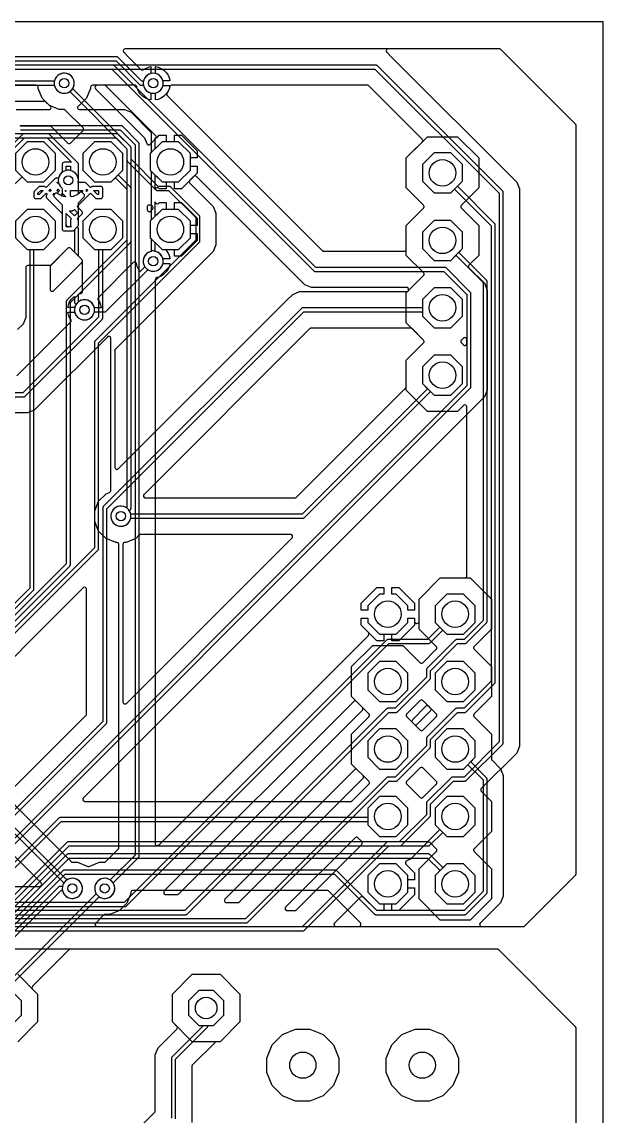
# Model space of a CAD drawing. Header units: millimetres. Extents: x 0 to 100, y 0 to 100.
# Drawn here: x 78.11 to 100, y 58.78 to 100 of the extents above; entities that cross this region are included whole.
import ezdxf

# ---------------------------------------------------------------- set-up
doc = ezdxf.new("R2010")
doc.units = ezdxf.units.MM

msp = doc.modelspace()

# ---------------------------------------------------------------- linework, layer by layer
at = {"layer": '16_copper'}
for points in [[(92.202, 68.284), (91.578, 68.284), (91.136, 67.842), (91.136, 67.218), (91.578, 66.776), (91.738, 66.776), (91.738, 66.522), (91.472, 66.522), (90.966, 67.028), (90.962, 67.032, 0.39257), (90.858, 67.028), (89.884, 66.054), (89.882, 66.052), (89.88, 66.05, 0.54841), (89.917, 65.927), (89.926, 65.925), (89.933, 65.924, 0.01577), (89.938, 65.924), (97, 65.924), (97.008, 65.925), (97.017, 65.926, 0.087654), (97.041, 65.936), (97.047, 65.941), (97.054, 65.946), (98.962, 67.854), (98.967, 67.861), (98.972, 67.867, 0.087651), (98.982, 67.892), (98.983, 67.899), (98.984, 67.908), (98.984, 96.092), (98.983, 96.101), (98.982, 96.109, 0.087654), (98.972, 96.134), (98.967, 96.139), (98.962, 96.146), (96.146, 98.962), (96.139, 98.967), (96.133, 98.972, 0.087651), (96.108, 98.982), (96.101, 98.983), (96.092, 98.984), (91.908, 98.984), (91.905, 98.984), (91.902, 98.984, 0.548396), (91.841, 98.871), (91.847, 98.864), (91.851, 98.857, 0.015772), (91.854, 98.854), (92.032, 98.676), (96.746, 93.962), (96.85, 93.71), (96.85, 72.711), (96.746, 72.459), (95.412, 71.125), (95.408, 71.12, 0.39257), (95.412, 71.017), (95.794, 70.635), (95.794, 69.505), (95.142, 68.854), (95.139, 68.849, 0.39257), (95.142, 68.746), (95.794, 68.095), (95.794, 66.965), (94.995, 66.166), (93.865, 66.166), (93.066, 66.965), (93.066, 68.095), (93.718, 68.746), (93.721, 68.751, 0.39257), (93.718, 68.854), (93.483, 69.088), (93.479, 69.092, 0.392553), (93.375, 69.088), (92.743, 68.456), (92.599, 68.396), (92.59, 68.391), (92.582, 68.386, 0.383476), (92.562, 68.286), (92.567, 68.28), (92.574, 68.272), (92.898, 67.948), (92.898, 67.682), (92.644, 67.682), (92.644, 67.842)], [(83.214, 68.973), (83.222, 68.973, 0.090532), (83.248, 68.982), (83.255, 68.987), (83.261, 68.991, 0.015772), (83.264, 68.994), (91.158, 76.888), (91.162, 76.893, 0.39257), (91.158, 76.996), (90.882, 77.272), (90.882, 77.538), (91.136, 77.538), (91.136, 77.378), (91.578, 76.936), (92.202, 76.936), (92.644, 77.378), (92.644, 77.538), (92.898, 77.538), (92.898, 77.419), (92.899, 77.414, 0.337612), (92.974, 77.343), (92.99, 77.343, 0.414214), (93.066, 77.419), (93.066, 78.255), (93.865, 79.054), (94.793, 79.054), (94.798, 79.054, 0.392588), (94.869, 79.13), (94.869, 85.497), (94.869, 85.499), (94.869, 85.502, 0.54841), (94.756, 85.563), (94.749, 85.558), (94.742, 85.554, 0.015772), (94.739, 85.55), (94.515, 85.326), (93.385, 85.326), (92.586, 86.125), (92.586, 87.255), (93.238, 87.906), (93.241, 87.911, 0.39257), (93.238, 88.014), (92.586, 88.665), (92.586, 89.795), (93.238, 90.446), (93.241, 90.451, 0.39257), (93.238, 90.554), (92.586, 91.205), (92.586, 92.335), (93.238, 92.986), (93.241, 92.991, 0.39257), (93.238, 93.094), (92.586, 93.745), (92.586, 94.875), (93.186, 95.474), (93.189, 95.479, 0.39257), (93.186, 95.582), (91.178, 97.59), (91.171, 97.595), (91.165, 97.6, 0.087651), (91.14, 97.61), (91.133, 97.611), (91.124, 97.612), (83.75, 97.612), (83.741, 97.611), (83.732, 97.61, 0.23078), (83.681, 97.567), (83.678, 97.56), (83.675, 97.551), (83.666, 97.504), (83.618, 97.389), (83.549, 97.285), (83.461, 97.197), (83.357, 97.128), (83.242, 97.08), (83.145, 97.061), (83.145, 97.32), (83.18, 97.33, 1), (82.936, 98.047), (82.89, 98.028, 0.668181), (82.936, 97.33), (82.97, 97.32), (82.97, 97.061), (82.874, 97.08), (82.759, 97.128), (82.655, 97.197), (82.567, 97.285), (82.498, 97.389), (82.45, 97.504), (82.441, 97.551), (82.438, 97.559), (82.435, 97.568), (82.434, 97.57), (82.434, 97.571, 0.218361), (82.383, 97.61), (82.376, 97.611), (82.366, 97.612), (80.769, 97.612), (80.764, 97.611, 0.353397), (80.694, 97.546), (80.694, 97.542), (80.694, 97.541), (80.694, 97.541), (80.693, 97.536), (80.693, 97.492), (80.543, 97.129), (80.265, 96.851), (80.249, 96.844, 0.820701), (80.278, 96.698), (81.975, 96.698), (82.227, 96.593), (82.982, 95.839), (82.982, 95.071), (82.947, 95.036), (82.947, 94.411), (82.982, 94.376), (82.982, 92.531), (82.947, 92.496), (82.947, 91.871), (82.982, 91.836), (82.982, 91.354), (82.936, 91.342, 1), (83.18, 90.624), (83.226, 90.643, 0.198914), (83.417, 90.861), (83.426, 90.895), (83.685, 90.895), (83.666, 90.798), (83.618, 90.683), (83.549, 90.58), (83.461, 90.492), (83.357, 90.423), (83.242, 90.375), (83.196, 90.366, 0.294758), (83.136, 90.308), (83.136, 90.3), (83.134, 90.291), (83.134, 69.048), (83.135, 69.045), (83.134, 69.042, 0.374468), (83.206, 68.972)], [(83.134, 95.63), (83.143, 95.628, 0.152363), (83.187, 95.639), (83.194, 95.644), (83.202, 95.65), (83.283, 95.732), (83.548, 95.732), (83.548, 95.478), (83.388, 95.478), (83.134, 95.223)], [(83.134, 94.224), (83.388, 93.97), (83.548, 93.97), (83.548, 93.716), (83.283, 93.716), (83.264, 93.734, 0.572911), (83.137, 93.701), (83.136, 93.693), (83.134, 93.685, 0.015709), (83.134, 93.68)], [(79.127, 93.65), (79.177, 93.699), (79.177, 93.699, 0.106462), (79.194, 93.672), (79.216, 93.65), (79.172, 93.605)], [(79.454, 93.932, 0.037273), (79.446, 93.94), (79.441, 93.942, -0.018326), (79.432, 93.947), (79.427, 93.95), (79.432, 93.955), (79.486, 93.955), (79.494, 93.927), (79.477, 93.91)], [(79.475, 93.59, 0.087654), (79.464, 93.615), (79.46, 93.621), (79.454, 93.627), (79.432, 93.65), (79.477, 93.694), (79.521, 93.65), (79.499, 93.627), (79.494, 93.621), (79.488, 93.614), (79.487, 93.612), (79.486, 93.61, -0.050032), (79.478, 93.59), (79.478, 93.582, -0.027891), (79.477, 93.574), (79.475, 93.582)], [(79.945, 93.441), (79.945, 93.65), (80.391, 93.65), (80.391, 93.605), (80.366, 93.58), (80.364, 93.581, 0.161915), (80.316, 93.582), (80.311, 93.581, 0.078123), (80.284, 93.564), (80.261, 93.54), (80.157, 93.471), (80.042, 93.423), (79.977, 93.41)], [(79.28, 93.497), (79.324, 93.542), (79.324, 93.496), (79.323, 93.494, 0.07179), (79.314, 93.474), (79.312, 93.47), (79.312, 93.465)], [(83.134, 93.227, 0.572814), (83.248, 93.16), (83.255, 93.165), (83.261, 93.169), (83.262, 93.171), (83.264, 93.173), (83.283, 93.192), (83.548, 93.192), (83.548, 92.938), (83.388, 92.938), (83.134, 92.683)], [(79.781, 92.278), (79.781, 92.78), (79.978, 92.583), (79.956, 92.561, 0.144304), (79.936, 92.523), (79.935, 92.515), (79.934, 92.507), (79.934, 92.354), (79.935, 92.346), (79.936, 92.338, 0.087654), (79.946, 92.313), (79.951, 92.307), (79.956, 92.301), (79.978, 92.278)], [(79.902, 92.875), (79.908, 92.875, 0.089821), (79.932, 92.886), (79.935, 92.888), (80.01, 92.888), (80.018, 92.889), (80.027, 92.89, 0.087654), (80.051, 92.9), (80.057, 92.905), (80.064, 92.91), (80.086, 92.932), (80.207, 92.812), (80.086, 92.691)], [(83.398, 91.15, 0.231545), (83.134, 91.354), (83.134, 91.684), (83.388, 91.43), (83.548, 91.43), (83.548, 91.41, 0.078625), (83.552, 91.387), (83.557, 91.375), (83.56, 91.369, 0.003944), (83.561, 91.368), (83.618, 91.282), (83.666, 91.167), (83.685, 91.07), (83.426, 91.07), (83.417, 91.105)], [(79.84, 89.242), (79.859, 89.338), (79.907, 89.453), (79.976, 89.557), (80.064, 89.645), (80.086, 89.66), (80.086, 89.459), (80.087, 89.45), (80.088, 89.442, 0.087654), (80.098, 89.417), (80.103, 89.412), (80.109, 89.405), (80.151, 89.363), (80.127, 89.322), (80.108, 89.276), (80.099, 89.242)], [(94.801, 87.808), (94.804, 87.808, 0.294754), (94.866, 87.863), (94.867, 87.871), (94.869, 87.879, 0.015781), (94.869, 87.883), (94.869, 88.037), (94.869, 88.039), (94.869, 88.042, 0.54841), (94.756, 88.103), (94.749, 88.098), (94.742, 88.094, 0.015772), (94.739, 88.09), (94.662, 88.014), (94.659, 88.009, 0.392586), (94.662, 87.906), (94.739, 87.83), (94.741, 87.828), (94.743, 87.826, 0.198911), (94.798, 87.807)], [(80.084, 66.989, 1), (79.936, 67.733), (79.888, 67.72, 0.063998), (79.801, 67.677), (72.161, 75.317), (72.161, 77.81), (72.207, 77.822, 1), (71.963, 78.54), (71.918, 78.521, 0.714263), (72.009, 77.81), (72.009, 75.286), (72.01, 75.277), (72.011, 75.269, 0.087654), (72.021, 75.244), (72.026, 75.239), (72.031, 75.232), (79.694, 67.569), (79.67, 67.528, 0.577348), (80.035, 66.983)], [(83.97, 67.133), (83.978, 67.134, 0.087654), (84.003, 67.144), (84.008, 67.149), (84.015, 67.155), (90.932, 74.071), (90.936, 74.076, 0.39257), (90.932, 74.179), (90.715, 74.397), (90.71, 74.4, 0.39257), (90.607, 74.397), (83.472, 67.262), (83.47, 67.26), (83.468, 67.258, 0.54841), (83.505, 67.135), (83.514, 67.134), (83.521, 67.132, 0.01577), (83.526, 67.132), (83.962, 67.132)], [(92.941, 73.52, 0.197431), (92.994, 73.542), (93.498, 74.046), (93.501, 74.051, 0.39257), (93.498, 74.154), (93.432, 74.219), (93.428, 74.223, 0.39257), (93.325, 74.219), (92.821, 73.715), (92.817, 73.711, 0.39257), (92.821, 73.608), (92.886, 73.542), (92.891, 73.539, 0.163397), (92.935, 73.52)], [(78.783, 67.437), (78.786, 67.437, 0.54841), (78.846, 67.55), (78.841, 67.557), (78.837, 67.564, 0.015772), (78.834, 67.567), (72.901, 73.5), (72.899, 73.502), (72.897, 73.504, 0.54841), (72.774, 73.467), (72.773, 73.458), (72.771, 73.451, 0.01577), (72.771, 73.446), (72.771, 68.104), (72.772, 68.095), (72.773, 68.087, 0.087654), (72.783, 68.062), (72.788, 68.057), (72.793, 68.05), (72.923, 67.92), (73.073, 67.557), (73.073, 67.513, 0.414214), (73.149, 67.437), (78.78, 67.437)], [(86.256, 66.829), (86.264, 66.829, 0.087654), (86.289, 66.84), (86.294, 66.844), (86.301, 66.85), (90.958, 71.506), (90.961, 71.511, 0.39257), (90.958, 71.614), (90.74, 71.832), (90.735, 71.835, 0.39257), (90.632, 71.832), (85.758, 66.957), (85.756, 66.955), (85.754, 66.953, 0.54841), (85.791, 66.83), (85.8, 66.829), (85.807, 66.828, 0.01577), (85.812, 66.827), (86.248, 66.827)], [(88.39, 66.524), (88.398, 66.524, 0.087654), (88.422, 66.535), (88.428, 66.54), (88.435, 66.545), (90.907, 69.017), (90.91, 69.021, 0.39257), (90.907, 69.125), (90.765, 69.266), (90.761, 69.27, 0.39257), (90.658, 69.266), (88.044, 66.653), (88.042, 66.65), (88.04, 66.649, 0.54841), (88.077, 66.525), (88.086, 66.524), (88.093, 66.523, 0.01577), (88.098, 66.523), (88.381, 66.523)]]:
    msp.add_lwpolyline(points, format="xyb", close=True, dxfattribs=at)
for points in [[(77.603, 65.761), (88.697, 65.761), (88.705, 65.762), (88.714, 65.762, 0.087654), (88.738, 65.773), (88.744, 65.778), (88.751, 65.783), (91.929, 68.961), (92.354, 68.961), (92.363, 68.962), (92.371, 68.963, 0.087654), (92.396, 68.973), (92.401, 68.978), (92.408, 68.983), (93.475, 70.05), (93.48, 70.057), (93.486, 70.063, 0.087651), (93.496, 70.088), (93.496, 70.095), (93.497, 70.104), (93.497, 70.53), (94.367, 71.399), (94.793, 71.399), (94.801, 71.401), (94.81, 71.401, 0.087654), (94.834, 71.412), (94.84, 71.416), (94.847, 71.422), (96.218, 72.793), (96.223, 72.8), (96.229, 72.807, 0.087651), (96.239, 72.831), (96.239, 72.839), (96.241, 72.847), (96.241, 93.574), (96.239, 93.582), (96.239, 93.59, 0.087654), (96.228, 93.615), (96.224, 93.621), (96.218, 93.627), (91.494, 98.352), (91.487, 98.357), (91.481, 98.362, 0.087651), (91.456, 98.372), (91.449, 98.373), (91.44, 98.374), (24.079, 98.374)], [(24.111, 98.222), (91.408, 98.222), (96.088, 93.542), (96.088, 72.879), (94.761, 71.552), (94.336, 71.552), (94.327, 71.551), (94.319, 71.55, 0.087654), (94.294, 71.54), (94.289, 71.535), (94.282, 71.529), (93.367, 70.615), (93.362, 70.608), (93.357, 70.602, 0.087651), (93.347, 70.577), (93.346, 70.57), (93.345, 70.561), (93.345, 70.136), (92.323, 69.113), (91.897, 69.113), (91.889, 69.112), (91.88, 69.112, 0.087654), (91.856, 69.101), (91.85, 69.096), (91.843, 69.091), (88.665, 65.913), (77.572, 65.913)], [(40.386, 97.612), (79.334, 97.612), (79.346, 97.567, 1), (80.064, 97.81), (80.045, 97.856, 0.714263), (79.334, 97.765), (40.418, 97.765)], [(77.892, 96.698), (79.132, 96.698), (79.139, 96.699), (79.146, 96.699, 0.036747), (79.16, 96.704), (79.167, 96.706), (79.17, 96.708), (79.174, 96.71, 0.359404), (79.203, 96.802), (79.201, 96.806), (79.198, 96.812), (79.195, 96.818, 0.111789), (79.162, 96.844), (79.146, 96.851), (79.016, 96.98), (79.01, 96.985), (79.003, 96.991, 0.087651), (78.979, 97.001), (78.971, 97.001), (78.962, 97.003), (41.311, 97.003)], [(78.06, 95.936), (81.807, 95.936), (82.372, 95.371), (82.372, 68.612), (81.438, 67.677), (81.397, 67.701, 1), (81.062, 67.021), (81.107, 67.002, 0.09849), (81.254, 66.983), (81.303, 66.989, 0.532534), (81.546, 67.569), (82.502, 68.526), (82.507, 68.533), (82.513, 68.539, 0.087651), (82.523, 68.564), (82.523, 68.571), (82.525, 68.58), (82.525, 95.402), (82.523, 95.411), (82.523, 95.419, 0.087654), (82.512, 95.444), (82.508, 95.449), (82.502, 95.456), (81.893, 96.066), (81.886, 96.071), (81.879, 96.076, 0.087651), (81.855, 96.086), (81.847, 96.087), (81.839, 96.088), (78.029, 96.088)], [(77.648, 95.066), (78.213, 95.631), (81.655, 95.631), (82.067, 95.218), (82.067, 81.718), (82.047, 81.698), (82.006, 81.722, 1), (81.671, 81.042), (81.717, 81.023, 0.668177), (82.179, 81.549), (82.155, 81.59, 0.32024), (82.218, 81.67), (82.219, 81.678), (82.22, 81.686), (82.22, 95.25), (82.219, 95.258), (82.218, 95.267, 0.087654), (82.208, 95.291), (82.203, 95.297), (82.197, 95.304), (81.74, 95.761), (81.733, 95.766), (81.727, 95.772, 0.087651), (81.702, 95.782), (81.695, 95.782), (81.686, 95.783), (78.181, 95.783), (78.173, 95.782), (78.164, 95.782, 0.087654), (78.14, 95.771), (78.134, 95.766), (78.127, 95.761), (77.518, 95.151)], [(77.451, 66.065), (86.563, 66.065), (86.572, 66.067), (86.58, 66.067, 0.087654), (86.605, 66.078), (86.61, 66.082), (86.617, 66.088), (91.929, 71.399), (92.202, 71.399), (92.21, 71.401), (92.219, 71.401, 0.087654), (92.243, 71.412), (92.249, 71.416), (92.256, 71.422), (93.475, 72.641), (93.48, 72.648), (93.486, 72.654, 0.087651), (93.496, 72.679), (93.496, 72.686), (93.497, 72.695), (93.497, 72.968), (94.52, 73.99), (94.793, 73.99), (94.801, 73.991), (94.81, 73.992, 0.087654), (94.834, 74.002), (94.84, 74.007), (94.847, 74.013), (95.913, 75.079), (95.919, 75.086), (95.924, 75.093, 0.087651), (95.934, 75.117), (95.935, 75.125), (95.936, 75.133), (95.936, 92.354), (95.935, 92.363), (95.934, 92.371, 0.087654), (95.924, 92.396), (95.919, 92.401), (95.913, 92.408), (94.514, 93.808), (94.704, 93.998), (94.704, 94.622), (94.262, 95.064), (93.638, 95.064), (93.196, 94.622), (93.196, 93.998), (93.638, 93.556), (94.262, 93.556), (94.406, 93.7), (95.783, 92.323), (95.783, 75.165), (94.761, 74.143), (94.488, 74.143), (94.48, 74.141), (94.471, 74.141, 0.087654), (94.447, 74.13), (94.441, 74.126), (94.434, 74.12), (93.367, 73.053), (93.362, 73.047), (93.357, 73.04, 0.087651), (93.347, 73.016), (93.346, 73.008), (93.345, 73), (93.345, 72.726), (92.17, 71.552), (91.897, 71.552), (91.889, 71.551), (91.88, 71.55, 0.087654), (91.856, 71.54), (91.85, 71.535), (91.843, 71.529), (86.532, 66.218), (77.419, 66.218)], [(77.919, 86.662), (79.945, 88.687), (79.95, 88.695), (79.956, 88.702, 0.23077), (79.962, 88.768), (79.959, 88.775), (79.954, 88.783), (79.907, 88.855), (79.859, 88.97), (79.84, 89.066), (80.099, 89.066), (80.108, 89.032, 1), (80.826, 89.276), (80.807, 89.322, 0.414214), (80.3, 89.494), (80.259, 89.47), (80.239, 89.49), (80.239, 89.744), (80.283, 89.762), (80.33, 89.771, 0.294758), (80.389, 89.829), (80.39, 89.836), (80.391, 89.846), (80.391, 90.993), (80.39, 91.002), (80.389, 91.01, 0.087654), (80.379, 91.034), (80.374, 91.04), (80.369, 91.047), (80.239, 91.177), (80.239, 92.202), (80.237, 92.21), (80.237, 92.219, 0.087654), (80.226, 92.243), (80.222, 92.249), (80.216, 92.256), (80.194, 92.278), (80.216, 92.301, 0.144304), (80.237, 92.338), (80.237, 92.346), (80.239, 92.354), (80.239, 92.507), (80.237, 92.515), (80.237, 92.524, 0.087654), (80.226, 92.548), (80.222, 92.554), (80.216, 92.561), (80.194, 92.583), (80.369, 92.758), (80.372, 92.762, 0.39257), (80.369, 92.865), (80.194, 93.04), (80.696, 93.542), (80.871, 93.367), (80.877, 93.362), (80.884, 93.357, 0.087651), (80.908, 93.347), (80.916, 93.346), (80.924, 93.345), (81.077, 93.345), (81.082, 93.346, 0.392588), (81.153, 93.421), (81.153, 93.726), (81.152, 93.732, 0.392588), (81.077, 93.802), (80.772, 93.802), (80.764, 93.801), (80.755, 93.8, 0.087654), (80.731, 93.79), (80.725, 93.785), (80.718, 93.78), (80.696, 93.758), (80.521, 93.932), (80.514, 93.937), (80.508, 93.943, 0.087651), (80.483, 93.953), (80.476, 93.953), (80.467, 93.955), (80.229, 93.955), (80.229, 93.957, 0.996924), (79.486, 94.107), (79.4, 94.107), (79.392, 94.106), (79.384, 94.105, 0.087654), (79.359, 94.095), (79.353, 94.09), (79.347, 94.085), (79.019, 93.758), (78.997, 93.78, 0.144304), (78.959, 93.8), (78.952, 93.801), (78.943, 93.802), (78.791, 93.802), (78.782, 93.801), (78.774, 93.8, 0.087654), (78.749, 93.79), (78.744, 93.785), (78.737, 93.78), (78.585, 93.627), (78.579, 93.621), (78.574, 93.614, 0.087651), (78.564, 93.59), (78.563, 93.582), (78.562, 93.574), (78.562, 93.421), (78.563, 93.416, 0.392588), (78.638, 93.345), (78.791, 93.345), (78.799, 93.346), (78.808, 93.347, 0.087654), (78.832, 93.357), (78.838, 93.362), (78.845, 93.367), (79.019, 93.542), (79.064, 93.497), (79.042, 93.475, 0.414214), (79.042, 93.367), (79.629, 92.78), (79.629, 92.202), (79.63, 92.196, 0.392588), (79.705, 92.126), (80.01, 92.126), (80.018, 92.127), (80.027, 92.128, 0.087654), (80.051, 92.138), (80.057, 92.143), (80.064, 92.148), (80.086, 92.17), (80.086, 91.33), (79.945, 91.471), (79.94, 91.475, 0.39257), (79.837, 91.471), (79.185, 90.82), (78.334, 90.82), (78.328, 90.819, 0.392588), (78.257, 90.744), (78.257, 88.865), (78.153, 88.613), (77.949, 88.409)], [(75.774, 85.877), (78.181, 85.877), (78.19, 85.879), (78.198, 85.879, 0.087654), (78.223, 85.89), (78.228, 85.894), (78.235, 85.9), (81.131, 88.795), (81.136, 88.802), (81.141, 88.809, 0.087651), (81.151, 88.833), (81.152, 88.841), (81.153, 88.849), (81.153, 91.43), (81.473, 91.43), (81.915, 91.871), (81.915, 92.496), (81.473, 92.938), (80.848, 92.938), (80.407, 92.496), (80.407, 91.871), (80.848, 91.43), (81.001, 91.43), (81.001, 88.881), (78.15, 86.03), (75.743, 86.03)], [(77.298, 66.37), (84.277, 66.37), (84.286, 66.371), (84.294, 66.372, 0.087654), (84.319, 66.382), (84.324, 66.387), (84.331, 66.393), (91.929, 73.99), (92.202, 73.99), (92.21, 73.991), (92.219, 73.992, 0.087654), (92.243, 74.002), (92.249, 74.007), (92.256, 74.013), (93.475, 75.232), (93.48, 75.239), (93.486, 75.245, 0.087651), (93.496, 75.27), (93.496, 75.277), (93.497, 75.286), (93.497, 75.559), (94.52, 76.581), (94.793, 76.581), (94.801, 76.582), (94.81, 76.583, 0.087654), (94.834, 76.593), (94.84, 76.598), (94.847, 76.603), (95.609, 77.365), (95.614, 77.372), (95.619, 77.379, 0.087651), (95.629, 77.403), (95.63, 77.411), (95.631, 77.419), (95.631, 90.221), (95.63, 90.229), (95.629, 90.238, 0.087654), (95.619, 90.262), (95.614, 90.268), (95.609, 90.275), (94.565, 91.319), (94.704, 91.458), (94.704, 92.082), (94.262, 92.524), (93.638, 92.524), (93.196, 92.082), (93.196, 91.458), (93.638, 91.016), (94.262, 91.016), (94.457, 91.211), (95.479, 90.189), (95.479, 77.451), (94.761, 76.733), (94.488, 76.733), (94.48, 76.732), (94.471, 76.732, 0.087654), (94.447, 76.721), (94.441, 76.716), (94.434, 76.711), (93.367, 75.644), (93.362, 75.637), (93.357, 75.631, 0.087651), (93.347, 75.606), (93.346, 75.599), (93.345, 75.59), (93.345, 75.317), (92.17, 74.143), (91.897, 74.143), (91.889, 74.141), (91.88, 74.141, 0.087654), (91.856, 74.13), (91.85, 74.126), (91.843, 74.12), (84.246, 66.523), (77.267, 66.523)], [(75.761, 72.58), (79.97, 68.371), (79.977, 68.366), (79.983, 68.36, 0.087651), (80.008, 68.35), (80.015, 68.35), (80.024, 68.349), (80.206, 68.349), (80.572, 68.197), (80.574, 68.195, 0.135327), (80.615, 68.18), (80.62, 68.18, 0.144715), (80.666, 68.195), (80.668, 68.197), (81.033, 68.349), (81.216, 68.349), (81.224, 68.35), (81.232, 68.35, 0.087654), (81.257, 68.361), (81.262, 68.366), (81.269, 68.371), (81.74, 68.842), (81.745, 68.849), (81.751, 68.855, 0.087651), (81.761, 68.88), (81.761, 68.887), (81.763, 68.896), (81.763, 80.318), (81.762, 80.323, 0.353397), (81.697, 80.393), (81.692, 80.393), (81.686, 80.394), (81.642, 80.394), (81.279, 80.544), (81.001, 80.822), (80.851, 81.185), (80.851, 81.578), (81.001, 81.941), (81.279, 82.219), (81.411, 82.273), (81.412, 82.274), (81.414, 82.275, 0.21835), (81.455, 82.323), (81.456, 82.334), (81.458, 82.341, 0.007886), (81.458, 82.344), (81.458, 88.076), (81.457, 88.079), (81.458, 88.082, 0.54841), (81.344, 88.143), (81.337, 88.138), (81.331, 88.134, 0.015772), (81.328, 88.13), (78.773, 85.576), (78.57, 85.372), (78.318, 85.268), (77.112, 85.268)], [(71.202, 66.675), (81.991, 66.675), (82, 66.676), (82.008, 66.677, 0.087654), (82.033, 66.687), (82.038, 66.692), (82.045, 66.697), (91.929, 76.581), (93.421, 76.581), (93.43, 76.582), (93.438, 76.583, 0.087654), (93.463, 76.593), (93.468, 76.598), (93.475, 76.603), (93.963, 77.091), (94.118, 76.936), (94.742, 76.936), (95.184, 77.378), (95.184, 78.002), (94.742, 78.444), (94.118, 78.444), (93.676, 78.002), (93.676, 77.378), (93.855, 77.199), (93.39, 76.733), (91.897, 76.733), (91.889, 76.732), (91.88, 76.732, 0.087654), (91.856, 76.721), (91.85, 76.716), (91.843, 76.711), (81.96, 66.827), (71.171, 66.827)], [(98.984, 3.908), (98.984, 62.092), (98.983, 62.101), (98.982, 62.109, 0.087654), (98.972, 62.134), (98.967, 62.139), (98.962, 62.146), (96.054, 65.054), (96.047, 65.059), (96.041, 65.064, 0.087651), (96.016, 65.074), (96.009, 65.075), (96, 65.076), (77.812, 65.076)]]:
    msp.add_lwpolyline(points, format="xyb", dxfattribs=at)
for points in [[(84.455, 94.876), (84.455, 95.036), (84.013, 95.478), (83.853, 95.478), (83.853, 95.732), (84.118, 95.732), (84.709, 95.141), (84.709, 94.876)], [(79.375, 94.411), (79.375, 95.036), (78.933, 95.478), (78.308, 95.478), (77.867, 95.036), (77.867, 94.411), (78.308, 93.97), (78.933, 93.97)], [(81.915, 94.411), (81.915, 95.036), (81.473, 95.478), (80.848, 95.478), (80.407, 95.036), (80.407, 94.411), (80.848, 93.97), (81.473, 93.97)], [(83.853, 93.716), (83.853, 93.97), (84.013, 93.97), (84.455, 94.411), (84.455, 94.571), (84.709, 94.571), (84.709, 94.306), (84.118, 93.716)], [(78.715, 93.497), (78.715, 93.542), (78.822, 93.65), (78.912, 93.65), (78.759, 93.497)], [(79.737, 93.65), (79.77, 93.65), (79.77, 93.616)], [(80.543, 93.694), (80.588, 93.65), (80.543, 93.605)], [(80.956, 93.497), (80.804, 93.65), (81.001, 93.65), (81.001, 93.497)], [(79.673, 93.423), (79.649, 93.433), (79.629, 93.453), (79.629, 93.542), (79.767, 93.404)], [(84.455, 92.336), (84.455, 92.496), (84.013, 92.938), (83.853, 92.938), (83.853, 93.192), (84.118, 93.192), (84.709, 92.601), (84.709, 92.336)], [(79.375, 91.871), (79.375, 92.496), (78.933, 92.938), (78.308, 92.938), (77.867, 92.496), (77.867, 91.871), (78.308, 91.43), (78.933, 91.43)], [(83.853, 91.176), (83.853, 91.43), (84.013, 91.43), (84.455, 91.871), (84.455, 92.031), (84.709, 92.031), (84.709, 91.766), (84.118, 91.176)], [(94.704, 88.918), (94.704, 89.542), (94.262, 89.984), (93.638, 89.984), (93.196, 89.542), (93.196, 88.918), (93.638, 88.476), (94.262, 88.476)], [(94.704, 86.378), (94.704, 87.002), (94.262, 87.444), (93.638, 87.444), (93.196, 87.002), (93.196, 86.378), (93.638, 85.936), (94.262, 85.936)], [(90.882, 77.842), (90.882, 78.108), (91.472, 78.698), (91.738, 78.698), (91.738, 78.444), (91.578, 78.444), (91.136, 78.002), (91.136, 77.842)], [(92.644, 77.842), (92.644, 78.002), (92.202, 78.444), (92.042, 78.444), (92.042, 78.698), (92.308, 78.698), (92.898, 78.108), (92.898, 77.842)], [(92.644, 74.838), (92.644, 75.462), (92.202, 75.904), (91.578, 75.904), (91.136, 75.462), (91.136, 74.838), (91.578, 74.396), (92.202, 74.396)], [(95.184, 74.838), (95.184, 75.462), (94.742, 75.904), (94.118, 75.904), (93.676, 75.462), (93.676, 74.838), (94.118, 74.396), (94.742, 74.396)], [(92.644, 72.298), (92.644, 72.922), (92.202, 73.364), (91.578, 73.364), (91.136, 72.922), (91.136, 72.298), (91.578, 71.856), (92.202, 71.856)], [(95.184, 72.298), (95.184, 72.922), (94.742, 73.364), (94.118, 73.364), (93.676, 72.922), (93.676, 72.298), (94.118, 71.856), (94.742, 71.856)], [(92.644, 69.758), (92.644, 70.382), (92.202, 70.824), (91.578, 70.824), (91.136, 70.382), (91.136, 69.758), (91.578, 69.316), (92.202, 69.316)], [(95.184, 69.758), (95.184, 70.382), (94.742, 70.824), (94.118, 70.824), (93.676, 70.382), (93.676, 69.758), (94.118, 69.316), (94.742, 69.316)], [(95.184, 67.218), (95.184, 67.842), (94.742, 68.284), (94.118, 68.284), (93.676, 67.842), (93.676, 67.218), (94.118, 66.776), (94.742, 66.776)], [(92.042, 66.522), (92.042, 66.776), (92.202, 66.776), (92.644, 67.218), (92.644, 67.378), (92.898, 67.378), (92.898, 67.112), (92.308, 66.522)], [(84.524, 61.583), (83.78, 62.327), (83.78, 63.379), (84.524, 64.123), (85.576, 64.123), (86.32, 63.379), (86.32, 62.327), (85.576, 61.583)], [(85.71, 62.579), (85.71, 63.126), (85.324, 63.513), (84.776, 63.513), (84.39, 63.126), (84.39, 62.579), (84.776, 62.192), (85.324, 62.192)], [(88.42, 59.341), (87.92, 59.548), (87.538, 59.93), (87.331, 60.43), (87.331, 60.97), (87.538, 61.47), (87.92, 61.852), (88.42, 62.059), (88.96, 62.059), (89.46, 61.852), (89.842, 61.47), (90.049, 60.97), (90.049, 60.43), (89.842, 59.93), (89.46, 59.548), (88.96, 59.341)], [(92.92, 59.341), (92.42, 59.548), (92.038, 59.93), (91.831, 60.43), (91.831, 60.97), (92.038, 61.47), (92.42, 61.852), (92.92, 62.059), (93.46, 62.059), (93.96, 61.852), (94.342, 61.47), (94.549, 60.97), (94.549, 60.43), (94.342, 59.93), (93.96, 59.548), (93.46, 59.341)]]:
    msp.add_lwpolyline(points, close=True, dxfattribs=at)
msp.add_lwpolyline([(77.956, 64.123), (78.7, 63.379), (78.7, 62.327), (77.956, 61.583)], dxfattribs=at)
at = {"layer": '1_copper'}
for points in [[(30.958, 98.527), (81.655, 98.527), (82.547, 97.635), (82.554, 97.629), (82.56, 97.624, 0.087651), (82.585, 97.614), (82.592, 97.613), (82.601, 97.612), (82.687, 97.612), (82.699, 97.567, 0.716592), (83.417, 97.567), (83.426, 97.601), (83.685, 97.601), (83.666, 97.504), (83.618, 97.389), (83.571, 97.318), (83.567, 97.31), (83.563, 97.302, 0.283206), (83.579, 97.224), (83.579, 97.223), (83.579, 97.223), (83.58, 97.222), (89.416, 91.386), (89.423, 91.381), (89.429, 91.376, 0.087651), (89.454, 91.366), (89.461, 91.365), (89.47, 91.364), (92.51, 91.364), (92.516, 91.365, 0.392588), (92.586, 91.44), (92.586, 92.335), (93.238, 92.986), (93.241, 92.991, 0.39257), (93.238, 93.094), (92.586, 93.745), (92.586, 94.875), (93.385, 95.674), (94.515, 95.674), (95.314, 94.875), (95.314, 93.745), (94.662, 93.094), (94.659, 93.089, 0.39257), (94.662, 92.986), (95.314, 92.335), (95.314, 91.205), (94.947, 90.839), (94.944, 90.834, 0.39257), (94.947, 90.731), (95.527, 90.152), (95.631, 89.9), (95.631, 86.122), (95.527, 85.87), (95.323, 85.666), (80.424, 70.767), (80.422, 70.765), (80.42, 70.763, 0.54841), (80.457, 70.64), (80.466, 70.639), (80.473, 70.638, 0.01577), (80.478, 70.637), (90.497, 70.637), (90.506, 70.639), (90.514, 70.639, 0.087654), (90.539, 70.65), (90.544, 70.654), (90.551, 70.66), (91.178, 71.286), (91.181, 71.291, 0.39257), (91.178, 71.394), (90.526, 72.045), (90.526, 73.175), (91.178, 73.826), (91.179, 73.828, 0.018011), (91.183, 73.832), (91.185, 73.835, 0.034413), (91.191, 73.844), (91.192, 73.847, 0.01553), (91.194, 73.851), (91.195, 73.854, 0.034411), (91.198, 73.864), (91.199, 73.867, 0.013452), (91.199, 73.871), (91.2, 73.875, 0.034409), (91.2, 73.886), (91.199, 73.889, 0.011671), (91.198, 73.893), (91.198, 73.897, 0.03441), (91.195, 73.907), (91.193, 73.91, 0.010423), (91.192, 73.913), (91.19, 73.917, 0.034415), (91.185, 73.926), (91.182, 73.929), (91.181, 73.93), (91.18, 73.931), (91.178, 73.934), (90.526, 74.585), (90.526, 75.715), (91.325, 76.514), (92.455, 76.514), (93.106, 75.862), (93.111, 75.859, 0.39257), (93.214, 75.862), (93.718, 76.366), (93.721, 76.371, 0.39257), (93.718, 76.474), (93.066, 77.125), (93.066, 78.255), (93.865, 79.054), (94.995, 79.054), (95.794, 78.255), (95.794, 77.125), (95.142, 76.474), (95.139, 76.469, 0.39257), (95.142, 76.366), (95.794, 75.715), (95.794, 74.585), (95.142, 73.934), (95.14, 73.931, 0.009965), (95.138, 73.928), (95.135, 73.925, 0.034413), (95.129, 73.916), (95.128, 73.913, 0.010445), (95.127, 73.91), (95.125, 73.906, 0.034411), (95.122, 73.896), (95.121, 73.892, 0.011756), (95.121, 73.889), (95.12, 73.885, 0.034409), (95.12, 73.874), (95.121, 73.871, 0.013506), (95.122, 73.867), (95.122, 73.863, 0.03441), (95.125, 73.853), (95.127, 73.85, 0.015633), (95.129, 73.846), (95.13, 73.843, 0.06891), (95.142, 73.826), (95.794, 73.175), (95.794, 72.238), (95.795, 72.23), (95.795, 72.221, 0.087654), (95.806, 72.197), (95.811, 72.191), (95.816, 72.184), (96.136, 71.864), (96.241, 71.612), (96.241, 67.072), (96.136, 66.82), (95.933, 66.616), (95.37, 66.054), (95.368, 66.052), (95.366, 66.05, 0.54841), (95.403, 65.927), (95.412, 65.925), (95.419, 65.924, 0.01577), (95.424, 65.924), (97, 65.924), (97.008, 65.925), (97.017, 65.926, 0.087654), (97.041, 65.936), (97.047, 65.941), (97.054, 65.946), (98.962, 67.854), (98.967, 67.861), (98.972, 67.867, 0.087651), (98.982, 67.892), (98.983, 67.899), (98.984, 67.908), (98.984, 96.092), (98.983, 96.101), (98.982, 96.109, 0.087654), (98.972, 96.134), (98.967, 96.139), (98.962, 96.146), (96.146, 98.962), (96.139, 98.967), (96.133, 98.972, 0.087651), (96.108, 98.982), (96.101, 98.983), (96.092, 98.984), (82.002, 98.984), (81.999, 98.984), (81.996, 98.984, 0.548396), (81.935, 98.871), (81.941, 98.864), (81.945, 98.857, 0.015772), (81.948, 98.854), (82.126, 98.676), (82.591, 98.211), (82.599, 98.205), (82.606, 98.199, 0.23077), (82.672, 98.193), (82.679, 98.197), (82.687, 98.201), (82.759, 98.249), (82.874, 98.296), (82.97, 98.316), (82.97, 98.056), (82.936, 98.047, 0.2663), (82.687, 97.765), (82.632, 97.765), (81.74, 98.657), (81.733, 98.662), (81.727, 98.667, 0.087651), (81.702, 98.677), (81.695, 98.678), (81.686, 98.679), (31.11, 98.679)], [(74.84, 66.045), (94.999, 86.205), (95.004, 86.211), (95.01, 86.218, 0.087651), (95.02, 86.242), (95.02, 86.25), (95.021, 86.258), (95.021, 89.764), (95.02, 89.772), (95.02, 89.78, 0.087654), (95.009, 89.805), (95.004, 89.811), (94.999, 89.817), (94.085, 90.732), (94.078, 90.737), (94.071, 90.742, 0.087651), (94.047, 90.752), (94.039, 90.753), (94.031, 90.754), (89.186, 90.754), (81.588, 98.352), (81.581, 98.357), (81.575, 98.362, 0.087651), (81.55, 98.372), (81.543, 98.373), (81.534, 98.374), (31.699, 98.374)], [(31.731, 98.222), (81.502, 98.222), (89.1, 90.624), (89.107, 90.619), (89.113, 90.614, 0.087651), (89.138, 90.604), (89.145, 90.603), (89.154, 90.602), (93.999, 90.602), (94.869, 89.732), (94.869, 86.29), (74.732, 66.153)], [(70.615, 69.745), (80.978, 80.109), (80.983, 80.115), (80.989, 80.122, 0.087651), (80.999, 80.146), (80.999, 80.154), (81.001, 80.162), (81.001, 87.903), (84.788, 91.691), (84.793, 91.698), (84.799, 91.704, 0.087651), (84.809, 91.729), (84.809, 91.736), (84.811, 91.745), (84.811, 92.659), (84.809, 92.668), (84.809, 92.676, 0.087654), (84.798, 92.701), (84.794, 92.706), (84.788, 92.713), (83.721, 93.78), (83.715, 93.785), (83.708, 93.79, 0.087651), (83.684, 93.8), (83.676, 93.801), (83.668, 93.802), (83.242, 93.802), (82.22, 94.824), (82.22, 95.25), (82.219, 95.258), (82.218, 95.267, 0.087654), (82.208, 95.291), (82.203, 95.297), (82.197, 95.304), (80.022, 97.48), (80.045, 97.521, 1), (79.365, 97.856), (79.346, 97.81, 0.714262), (79.914, 97.372), (82.067, 95.218), (82.067, 94.793), (82.069, 94.784), (82.069, 94.776, 0.087654), (82.08, 94.751), (82.084, 94.746), (82.09, 94.739), (83.157, 93.672), (83.163, 93.667), (83.17, 93.662, 0.087651), (83.194, 93.652), (83.202, 93.651), (83.21, 93.65), (83.636, 93.65), (84.658, 92.628), (84.658, 91.776), (80.871, 87.989), (80.865, 87.982), (80.86, 87.975, 0.087651), (80.85, 87.951), (80.849, 87.943), (80.848, 87.935), (80.848, 80.194), (70.53, 69.875)], [(78.056, 96.087), (79.185, 96.087), (79.837, 95.436), (79.841, 95.432, 0.39257), (79.945, 95.436), (80.412, 95.904), (80.416, 95.908, 0.39257), (80.412, 96.011), (79.745, 96.678), (79.739, 96.683), (79.732, 96.689, 0.087651), (79.708, 96.699), (79.7, 96.699), (79.692, 96.701), (79.509, 96.701), (79.146, 96.851), (78.868, 97.129), (78.717, 97.492), (78.717, 97.536, 0.414214), (78.641, 97.612), (73.315, 97.612)], [(77.6, 95.631), (79.064, 95.631), (79.978, 94.717), (79.705, 94.717), (79.7, 94.716, 0.392588), (79.629, 94.64), (79.629, 94.332), (79.608, 94.316, 0.453094), (79.608, 93.746), (79.629, 93.73), (79.629, 93.441), (79.558, 93.471), (79.453, 93.541), (79.445, 93.545), (79.437, 93.549, 0.083679), (79.412, 93.554), (79.403, 93.552), (79.394, 93.552, 0.063703), (79.37, 93.542), (79.364, 93.537), (79.357, 93.531), (79.333, 93.507, 0.414214), (79.333, 93.4), (79.629, 93.104), (79.629, 92.202), (79.63, 92.196, 0.392588), (79.705, 92.126), (80.01, 92.126), (80.018, 92.127), (80.027, 92.128, 0.087654), (80.051, 92.138), (80.057, 92.143), (80.064, 92.148), (80.216, 92.301), (80.221, 92.307), (80.227, 92.314, 0.087651), (80.237, 92.338), (80.237, 92.346), (80.239, 92.354), (80.239, 93.19), (80.448, 93.4), (80.452, 93.404, 0.39257), (80.448, 93.507), (80.392, 93.564), (80.388, 93.567, 0.256231), (80.316, 93.582), (80.311, 93.581, 0.078123), (80.284, 93.564), (80.261, 93.54), (80.239, 93.525), (80.239, 94.64), (80.237, 94.649), (80.237, 94.657, 0.087654), (80.226, 94.682), (80.222, 94.687), (80.216, 94.694), (79.149, 95.761), (79.143, 95.766), (79.136, 95.772, 0.087651), (79.112, 95.782), (79.104, 95.782), (79.096, 95.783), (77.752, 95.783)], [(71.225, 70.812), (79.911, 79.499), (79.917, 79.506), (79.922, 79.512, 0.087651), (79.932, 79.537), (79.933, 79.544), (79.934, 79.553), (79.934, 89.427), (82.197, 91.691), (82.203, 91.698), (82.208, 91.704, 0.087651), (82.218, 91.729), (82.219, 91.736), (82.22, 91.745), (82.22, 93.726), (82.219, 93.734), (82.218, 93.743, 0.087654), (82.208, 93.767), (82.203, 93.773), (82.197, 93.78), (81.74, 94.237), (81.915, 94.411), (81.915, 95.036), (81.473, 95.478), (80.848, 95.478), (80.407, 95.036), (80.407, 94.411), (80.848, 93.97), (81.473, 93.97), (81.633, 94.129), (82.067, 93.694), (82.067, 91.776), (79.804, 89.513), (79.799, 89.506), (79.793, 89.499, 0.087651), (79.783, 89.475), (79.783, 89.467), (79.781, 89.459), (79.781, 79.584), (71.139, 70.942)], [(71.225, 71.269), (78.54, 78.585), (78.545, 78.591), (78.55, 78.598, 0.087651), (78.56, 78.622), (78.561, 78.63), (78.562, 78.638), (78.562, 91.43), (78.933, 91.43), (79.375, 91.871), (79.375, 92.496), (78.933, 92.938), (78.308, 92.938), (77.867, 92.496)], [(71.834, 64.107), (81.283, 73.555), (81.288, 73.562), (81.294, 73.569, 0.087651), (81.304, 73.593), (81.304, 73.601), (81.305, 73.609), (81.305, 81.655), (88.728, 89.078), (93.196, 89.078), (93.196, 88.918), (93.638, 88.476), (94.262, 88.476), (94.704, 88.918), (94.704, 89.542), (94.262, 89.984), (93.638, 89.984), (93.196, 89.542), (93.196, 89.23), (88.697, 89.23), (88.688, 89.229), (88.68, 89.228, 0.087654), (88.655, 89.218), (88.65, 89.213), (88.643, 89.208), (81.175, 81.74), (81.17, 81.733), (81.165, 81.727, 0.087651), (81.155, 81.702), (81.154, 81.695), (81.153, 81.686), (81.153, 73.641), (71.749, 64.237)], [(73.511, 66.861), (80.521, 73.871), (80.526, 73.878), (80.532, 73.884, 0.087651), (80.542, 73.909), (80.542, 73.916), (80.543, 73.925), (80.543, 78.628), (80.543, 78.63), (80.543, 78.633, 0.54841), (80.43, 78.694), (80.423, 78.689), (80.417, 78.685, 0.015772), (80.413, 78.681), (75.761, 74.029)], [(73.511, 61.668), (79.737, 67.894), (89.884, 67.894), (91.386, 66.393), (91.393, 66.387), (91.399, 66.382, 0.087651), (91.424, 66.372), (91.431, 66.371), (91.44, 66.37), (94.793, 66.37), (94.801, 66.371), (94.81, 66.372, 0.087654), (94.834, 66.382), (94.84, 66.387), (94.847, 66.393), (95.609, 67.155), (95.614, 67.161), (95.619, 67.168, 0.087651), (95.629, 67.192), (95.63, 67.2), (95.631, 67.208), (95.631, 71.476), (95.63, 71.484), (95.629, 71.492, 0.087654), (95.619, 71.517), (95.614, 71.523), (95.609, 71.529), (95.012, 72.126), (95.184, 72.298), (95.184, 72.922), (94.742, 73.364), (94.118, 73.364), (93.676, 72.922), (93.676, 72.298), (94.118, 71.856), (94.742, 71.856), (94.904, 72.018), (95.479, 71.444), (95.479, 67.24), (94.761, 66.523), (91.472, 66.523), (89.97, 68.024), (89.963, 68.029), (89.957, 68.035, 0.087651), (89.932, 68.045), (89.925, 68.045), (89.916, 68.047), (79.705, 68.047), (79.697, 68.045), (79.688, 68.045, 0.087654), (79.664, 68.034), (79.658, 68.03), (79.651, 68.024), (73.425, 61.798)], [(73.968, 63.04), (79.889, 68.961), (93.421, 68.961), (93.43, 68.962), (93.438, 68.963, 0.087654), (93.463, 68.973), (93.468, 68.978), (93.475, 68.983), (93.963, 69.471), (94.118, 69.316), (94.742, 69.316), (95.184, 69.758), (95.184, 70.382), (94.742, 70.824), (94.118, 70.824), (93.676, 70.382), (93.676, 69.758), (93.855, 69.579), (93.39, 69.113), (79.858, 69.113), (79.849, 69.112), (79.841, 69.112, 0.087654), (79.816, 69.101), (79.811, 69.096), (79.804, 69.091), (73.882, 63.17)], [(73.358, 61.973), (79.889, 68.504), (93.39, 68.504), (93.864, 68.03), (93.676, 67.842), (93.676, 67.218), (94.118, 66.776), (94.742, 66.776), (95.184, 67.218), (95.184, 67.842), (94.742, 68.284), (94.118, 68.284), (93.971, 68.138), (93.475, 68.634), (93.468, 68.639), (93.462, 68.644, 0.087651), (93.437, 68.654), (93.43, 68.655), (93.421, 68.656), (79.858, 68.656), (79.849, 68.655), (79.841, 68.654, 0.087654), (79.816, 68.644), (79.811, 68.639), (79.804, 68.634), (73.273, 62.103)], [(74.295, 61.995), (79.584, 67.285), (79.639, 67.285), (79.651, 67.239, 1), (80.369, 67.483), (80.35, 67.528, 0.714263), (79.639, 67.437), (79.553, 67.437), (79.544, 67.436), (79.536, 67.435, 0.087654), (79.511, 67.425), (79.506, 67.42), (79.499, 67.415), (74.165, 62.081)], [(98.984, 3.908), (98.984, 62.092), (98.983, 62.101), (98.982, 62.109, 0.087654), (98.972, 62.134), (98.967, 62.139), (98.962, 62.146), (96.054, 65.054), (96.047, 65.059), (96.041, 65.064, 0.087651), (96.016, 65.074), (96.009, 65.075), (96, 65.076), (79.946, 65.076), (79.938, 65.075), (79.929, 65.074, 0.087654), (79.905, 65.064), (79.899, 65.059), (79.892, 65.054), (78.512, 63.674), (78.509, 63.67, 0.39257), (78.512, 63.566), (78.7, 63.379), (78.7, 62.327), (77.956, 61.583)], [(82.421, 58.244), (83.112, 58.936), (83.117, 58.943), (83.122, 58.949, 0.087651), (83.132, 58.974), (83.133, 58.981), (83.134, 58.99), (83.134, 61.096), (83.239, 61.348), (83.944, 62.054), (83.948, 62.059, 0.39257), (83.944, 62.162), (83.78, 62.327), (83.78, 63.379), (84.524, 64.123), (85.576, 64.123), (86.32, 63.379), (86.32, 62.327), (85.576, 61.583), (85.444, 61.583), (85.436, 61.581), (85.427, 61.581, 0.087654), (85.403, 61.57), (85.397, 61.566), (85.39, 61.56), (84.528, 60.698), (84.523, 60.691), (84.518, 60.685, 0.087651), (84.508, 60.66), (84.507, 60.653), (84.506, 60.644), (84.506, 58.538)], [(83.896, 58.674), (83.896, 60.928), (85.093, 62.125), (85.098, 62.132), (85.104, 62.139, 0.087651), (85.114, 62.163), (85.114, 62.171), (85.115, 62.179), (85.115, 62.192), (85.324, 62.192), (85.71, 62.579), (85.71, 63.126), (85.324, 63.513), (84.776, 63.513), (84.39, 63.126), (84.39, 62.579), (84.776, 62.192), (84.944, 62.192), (83.766, 61.014), (83.761, 61.007), (83.756, 61.001, 0.087651), (83.746, 60.976), (83.745, 60.969), (83.744, 60.96), (83.744, 58.706)]]:
    msp.add_lwpolyline(points, format="xyb", dxfattribs=at)
for points in [[(83.398, 97.856, 0.198914), (83.18, 98.047), (83.145, 98.056), (83.145, 98.316), (83.242, 98.296), (83.357, 98.249), (83.461, 98.179), (83.549, 98.091), (83.618, 97.988), (83.666, 97.873), (83.685, 97.776), (83.426, 97.776), (83.417, 97.81)], [(82.888, 95.368), (82.888, 95.368), (82.888, 95.368), (82.89, 95.368), (82.895, 95.369), (82.905, 95.37, 0.007883), (82.907, 95.37), (82.909, 95.371), (82.91, 95.371), (82.914, 95.373), (82.916, 95.374), (82.925, 95.378, 0.007884), (82.927, 95.379), (82.929, 95.38), (82.93, 95.38), (82.935, 95.385), (82.942, 95.39), (83.153, 95.601), (83.156, 95.606, 0.39257), (83.153, 95.709), (81.272, 97.59), (81.265, 97.595), (81.259, 97.6, 0.087651), (81.234, 97.61), (81.227, 97.611), (81.218, 97.612), (80.935, 97.612), (80.932, 97.612), (80.93, 97.612, 0.54841), (80.869, 97.499), (80.874, 97.492), (80.878, 97.486, 0.015772), (80.881, 97.482), (82.725, 95.638), (82.818, 95.415), (82.818, 95.414), (82.819, 95.412), (82.823, 95.406), (82.827, 95.398, 0.007882), (82.829, 95.396), (82.83, 95.395), (82.831, 95.394), (82.836, 95.39), (82.836, 95.39), (82.843, 95.383, 0.007887), (82.845, 95.381), (82.847, 95.38), (82.847, 95.38), (82.852, 95.378), (82.853, 95.377), (82.862, 95.373, 0.007889), (82.864, 95.372), (82.867, 95.371), (82.867, 95.371), (82.871, 95.371), (82.874, 95.37), (82.883, 95.368, 0.007884), (82.886, 95.368)], [(79.932, 94.403, 0.09849), (79.784, 94.403), (79.781, 94.402), (79.781, 94.564), (79.934, 94.564), (79.934, 94.402)], [(81.69, 83.146), (81.698, 83.146, 0.090532), (81.724, 83.155), (81.731, 83.16), (81.737, 83.164, 0.015772), (81.74, 83.167), (88.105, 89.532), (88.308, 89.735), (88.56, 89.84), (92.6, 89.84), (92.608, 89.841), (92.617, 89.842, 0.087652), (92.641, 89.852), (92.647, 89.857), (92.654, 89.862), (92.654, 89.862, 0.572892), (92.621, 89.989), (92.612, 89.991), (92.605, 89.992, 0.01577), (92.6, 89.992), (89.018, 89.992), (88.766, 90.097), (84.686, 94.176), (84.682, 94.179, 0.39257), (84.579, 94.176), (84.437, 94.034), (84.434, 94.03, 0.392553), (84.437, 93.927), (85.316, 93.048), (85.42, 92.796), (85.42, 91.608), (85.316, 91.356), (81.633, 87.673), (81.627, 87.666), (81.622, 87.66, 0.087651), (81.612, 87.635), (81.611, 87.628), (81.61, 87.619), (81.61, 83.221), (81.611, 83.218), (81.61, 83.216, 0.374468), (81.682, 83.145)], [(82.909, 92.846), (82.917, 92.846, 0.090532), (82.943, 92.855), (82.95, 92.861), (82.956, 92.865, 0.015772), (82.959, 92.868), (83.034, 92.943), (83.04, 92.95), (83.046, 92.958, 0.383483), (83.026, 93.058), (83.019, 93.061), (83.01, 93.067), (82.935, 93.098), (82.925, 93.1), (82.916, 93.103, 0.383481), (82.832, 93.046), (82.831, 93.038), (82.829, 93.027), (82.829, 92.922), (82.83, 92.919), (82.83, 92.916, 0.374457), (82.901, 92.846)], [(79.782, 92.349, 0.392588), (79.858, 92.278), (79.781, 92.278), (79.781, 92.354)], [(79.251, 89.851), (79.259, 89.851, 0.090532), (79.285, 89.86), (79.292, 89.866), (79.298, 89.87, 0.015772), (79.302, 89.873), (80.368, 90.94), (80.372, 90.944, 0.39257), (80.368, 91.047), (79.945, 91.471), (79.94, 91.475, 0.39257), (79.837, 91.471), (79.194, 90.829), (79.189, 90.822), (79.184, 90.815, 0.087651), (79.174, 90.791), (79.173, 90.783), (79.172, 90.775), (79.172, 89.927), (79.172, 89.924), (79.172, 89.921, 0.374468), (79.243, 89.851)], [(80.541, 88.782, 0.301666), (80.838, 89.078), (81.229, 89.078), (81.238, 89.079), (81.246, 89.08, 0.087654), (81.271, 89.09), (81.276, 89.095), (81.283, 89.1), (82.849, 90.666), (82.89, 90.643, 1), (83.226, 91.323), (83.18, 91.342), (83.132, 91.355), (83.1, 91.359), (83.098, 91.36), (83.096, 91.362, 0.424066), (82.984, 91.355), (82.936, 91.342, 0.491234), (82.742, 90.774), (82.555, 90.588), (82.554, 90.593, 0.011824), (82.553, 90.597), (82.549, 90.604), (82.545, 90.612), (82.498, 90.683), (82.45, 90.798), (82.431, 90.895), (82.429, 90.901), (82.427, 90.907, 0.544696), (82.302, 90.934), (80.989, 89.621), (80.984, 89.613), (80.978, 89.606, 0.23077), (80.972, 89.54), (80.976, 89.533), (80.98, 89.525), (81.027, 89.453), (81.075, 89.338), (81.094, 89.242), (81.096, 89.236), (81.098, 89.23), (80.838, 89.23), (80.826, 89.276, 1), (80.108, 89.032), (80.127, 88.986, 0.303347), (80.492, 88.776)], [(88.39, 82.069), (88.398, 82.069, 0.087654), (88.422, 82.08), (88.428, 82.084), (88.435, 82.09), (92.564, 86.219), (92.569, 86.226), (92.575, 86.232, 0.087651), (92.585, 86.257), (92.585, 86.264), (92.586, 86.273), (92.586, 87.255), (93.238, 87.906), (93.241, 87.911, 0.39257), (93.238, 88.014), (92.806, 88.446), (92.799, 88.451), (92.792, 88.456, 0.087651), (92.768, 88.466), (92.761, 88.467), (92.752, 88.468), (89.012, 88.468), (89.004, 88.467), (88.996, 88.466, 0.087654), (88.971, 88.456), (88.966, 88.451), (88.959, 88.446), (82.71, 82.197), (82.708, 82.195), (82.706, 82.193, 0.54841), (82.743, 82.07), (82.752, 82.069), (82.759, 82.068, 0.01577), (82.764, 82.067), (88.381, 82.067)], [(81.913, 81.01, 0.301666), (82.21, 81.305), (88.697, 81.305), (88.705, 81.307), (88.714, 81.307, 0.087654), (88.738, 81.318), (88.744, 81.322), (88.751, 81.328), (93.498, 86.075), (93.638, 85.936), (94.262, 85.936), (94.704, 86.378), (94.704, 87.002), (94.262, 87.444), (93.638, 87.444), (93.196, 87.002), (93.196, 86.378), (93.391, 86.183), (88.665, 81.458), (82.21, 81.458), (82.198, 81.503, 1), (81.48, 81.26), (81.499, 81.214, 0.303347), (81.864, 81.003)], [(81.994, 74.307), (82.003, 74.307, 0.090532), (82.028, 74.316), (82.035, 74.321), (82.042, 74.325, 0.015772), (82.045, 74.328), (88.283, 80.566), (88.284, 80.568), (88.287, 80.57, 0.54841), (88.249, 80.693), (88.241, 80.694), (88.234, 80.696, 0.01577), (88.229, 80.696), (82.582, 80.696), (82.573, 80.695), (82.565, 80.694, 0.087654), (82.54, 80.684), (82.535, 80.679), (82.528, 80.673), (82.398, 80.544), (82.035, 80.394), (81.991, 80.394, 0.414214), (81.915, 80.318), (81.915, 74.382), (81.915, 74.379), (81.915, 74.376, 0.374468), (81.986, 74.306)], [(93.16, 73.301, 0.197431), (93.214, 73.322), (93.718, 73.826), (93.719, 73.828, 0.018091), (93.723, 73.832), (93.725, 73.835, 0.034413), (93.731, 73.844), (93.732, 73.846, 0.015622), (93.734, 73.851), (93.735, 73.854, 0.034411), (93.738, 73.864), (93.739, 73.867, 0.013545), (93.739, 73.871), (93.74, 73.875, 0.034409), (93.74, 73.886), (93.739, 73.889, 0.011764), (93.738, 73.893), (93.738, 73.897, 0.03441), (93.735, 73.907), (93.733, 73.91, 0.010519), (93.732, 73.913), (93.73, 73.917, 0.034415), (93.725, 73.926), (93.722, 73.929), (93.721, 73.93), (93.72, 73.931), (93.718, 73.934), (93.214, 74.438), (93.209, 74.441, 0.39257), (93.106, 74.438), (92.602, 73.934), (92.6, 73.931, 0.009965), (92.598, 73.928), (92.595, 73.925, 0.034413), (92.589, 73.916), (92.588, 73.913, 0.010445), (92.587, 73.91), (92.585, 73.906, 0.034411), (92.582, 73.896), (92.581, 73.892, 0.011756), (92.581, 73.889), (92.58, 73.885, 0.034409), (92.58, 73.874), (92.581, 73.871, 0.013506), (92.582, 73.867), (92.582, 73.863, 0.03441), (92.585, 73.853), (92.587, 73.85, 0.015633), (92.589, 73.846), (92.59, 73.843, 0.06891), (92.602, 73.826), (93.106, 73.322), (93.111, 73.319, 0.163397), (93.155, 73.3)], [(93.16, 70.761, 0.197431), (93.214, 70.782), (93.718, 71.286), (93.721, 71.291, 0.39257), (93.718, 71.394), (93.214, 71.898), (93.209, 71.901, 0.39257), (93.106, 71.898), (92.602, 71.394), (92.599, 71.389, 0.39257), (92.602, 71.286), (93.106, 70.782), (93.111, 70.779, 0.163397), (93.155, 70.76)], [(74.445, 64.398, 0.532534), (74.688, 64.979), (79.584, 69.875), (91.136, 69.875), (91.136, 69.758), (91.578, 69.316), (92.202, 69.316), (92.644, 69.758), (92.644, 70.382), (92.202, 70.824), (91.578, 70.824), (91.136, 70.382), (91.136, 70.028), (79.553, 70.028), (79.544, 70.027), (79.536, 70.026, 0.087654), (79.511, 70.016), (79.506, 70.011), (79.499, 70.005), (74.58, 65.086), (74.539, 65.11, 1), (74.204, 64.43), (74.249, 64.411, 0.09849), (74.396, 64.392)], [(78.09, 62.579), (78.09, 63.126), (77.704, 63.513), (77.495, 63.513), (77.495, 63.519), (81.021, 67.044), (81.062, 67.021, 1), (81.397, 67.701), (81.351, 67.72, 0.714262), (80.913, 67.152), (77.365, 63.605), (77.36, 63.598), (77.355, 63.591, 0.087651), (77.345, 63.567), (77.344, 63.559), (77.343, 63.551), (77.343, 63.513), (77.156, 63.513), (76.77, 63.126), (76.77, 62.579), (77.156, 62.192), (77.704, 62.192)], [(90.812, 65.924), (90.814, 65.924, 0.428371), (90.875, 66.037), (90.87, 66.044), (90.866, 66.05, 0.01459), (90.863, 66.054), (90.848, 66.069), (89.654, 67.262), (89.647, 67.267), (89.641, 67.273, 0.087651), (89.616, 67.283), (89.609, 67.283), (89.6, 67.285), (82.293, 67.285), (82.288, 67.284, 0.353397), (82.218, 67.219), (82.218, 67.214), (82.217, 67.208), (82.217, 67.164), (82.067, 66.801), (81.789, 66.523), (81.426, 66.373), (81.243, 66.373), (81.234, 66.372), (81.226, 66.371, 0.087654), (81.202, 66.361), (81.196, 66.356), (81.189, 66.351), (80.892, 66.054), (80.89, 66.052), (80.888, 66.05, 0.54841), (80.925, 65.927), (80.934, 65.925), (80.941, 65.924, 0.01577), (80.946, 65.924), (90.809, 65.924)]]:
    msp.add_lwpolyline(points, format="xyb", close=True, dxfattribs=at)
for points in [[(77.648, 93.694), (78.116, 94.162), (78.308, 93.97), (78.933, 93.97), (79.375, 94.411), (79.375, 95.036), (78.933, 95.478), (78.308, 95.478), (77.867, 95.036)], [(77.867, 91.871), (78.308, 91.43), (78.41, 91.43), (78.41, 78.67), (71.139, 71.399)]]:
    msp.add_lwpolyline(points, dxfattribs=at)
for points in [[(84.455, 94.411), (84.455, 95.036), (84.013, 95.478), (83.388, 95.478), (82.947, 95.036), (82.947, 94.411), (83.388, 93.97), (84.013, 93.97)], [(94.704, 93.998), (94.704, 94.622), (94.262, 95.064), (93.638, 95.064), (93.196, 94.622), (93.196, 93.998), (93.638, 93.556), (94.262, 93.556)], [(81.915, 91.871), (81.915, 92.496), (81.473, 92.938), (80.848, 92.938), (80.407, 92.496), (80.407, 91.871), (80.848, 91.43), (81.473, 91.43)], [(84.455, 91.871), (84.455, 92.496), (84.013, 92.938), (83.388, 92.938), (82.947, 92.496), (82.947, 91.871), (83.388, 91.43), (84.013, 91.43)], [(94.704, 91.458), (94.704, 92.082), (94.262, 92.524), (93.638, 92.524), (93.196, 92.082), (93.196, 91.458), (93.638, 91.016), (94.262, 91.016)], [(90.882, 77.842), (90.882, 78.108), (91.472, 78.698), (91.738, 78.698), (91.738, 78.444), (91.578, 78.444), (91.136, 78.002), (91.136, 77.842)], [(92.644, 77.842), (92.644, 78.002), (92.202, 78.444), (92.042, 78.444), (92.042, 78.698), (92.308, 78.698), (92.898, 78.108), (92.898, 77.842)], [(95.184, 77.378), (95.184, 78.002), (94.742, 78.444), (94.118, 78.444), (93.676, 78.002), (93.676, 77.378), (94.118, 76.936), (94.742, 76.936)], [(91.472, 76.682), (90.882, 77.272), (90.882, 77.538), (91.136, 77.538), (91.136, 77.378), (91.578, 76.936), (91.738, 76.936), (91.738, 76.682)], [(92.042, 76.936), (92.202, 76.936), (92.644, 77.378), (92.644, 77.538), (92.898, 77.538), (92.898, 77.272), (92.308, 76.682), (92.042, 76.682)], [(92.644, 74.838), (92.644, 75.462), (92.202, 75.904), (91.578, 75.904), (91.136, 75.462), (91.136, 74.838), (91.578, 74.396), (92.202, 74.396)], [(95.184, 74.838), (95.184, 75.462), (94.742, 75.904), (94.118, 75.904), (93.676, 75.462), (93.676, 74.838), (94.118, 74.396), (94.742, 74.396)], [(92.644, 72.298), (92.644, 72.922), (92.202, 73.364), (91.578, 73.364), (91.136, 72.922), (91.136, 72.298), (91.578, 71.856), (92.202, 71.856)], [(92.644, 67.218), (92.644, 67.842), (92.202, 68.284), (91.578, 68.284), (91.136, 67.842), (91.136, 67.218), (91.578, 66.776), (92.202, 66.776)], [(88.42, 59.341), (87.92, 59.548), (87.538, 59.93), (87.331, 60.43), (87.331, 60.97), (87.538, 61.47), (87.92, 61.852), (88.42, 62.059), (88.96, 62.059), (89.46, 61.852), (89.842, 61.47), (90.049, 60.97), (90.049, 60.43), (89.842, 59.93), (89.46, 59.548), (88.96, 59.341)], [(92.92, 59.341), (92.42, 59.548), (92.038, 59.93), (91.831, 60.43), (91.831, 60.97), (92.038, 61.47), (92.42, 61.852), (92.92, 62.059), (93.46, 62.059), (93.96, 61.852), (94.342, 61.47), (94.549, 60.97), (94.549, 60.43), (94.342, 59.93), (93.96, 59.548), (93.46, 59.341)]]:
    msp.add_lwpolyline(points, close=True, dxfattribs=at)
at = {"layer": 'drills_PTH'}
for centre, radius in [((78.621, 94.724), 0.5), ((81.161, 94.724), 0.5), ((83.701, 94.724), 0.5), ((93.95, 94.31), 0.5), ((78.621, 92.184), 0.5), ((81.161, 92.184), 0.5), ((83.701, 92.184), 0.5), ((93.95, 91.77), 0.5), ((93.95, 89.23), 0.5), ((93.95, 86.69), 0.5), ((91.89, 77.69), 0.5), ((94.43, 77.69), 0.5), ((91.89, 75.15), 0.5), ((94.43, 75.15), 0.5), ((91.89, 72.61), 0.5), ((94.43, 72.61), 0.5), ((91.89, 70.07), 0.5), ((94.43, 70.07), 0.5), ((91.89, 67.53), 0.5), ((94.43, 67.53), 0.5), ((85.05, 62.853), 0.406), ((88.69, 60.7), 0.495), ((93.19, 60.7), 0.495)]:
    msp.add_circle(centre, radius, dxfattribs=at)
at = {"layer": 'drills_via_1_16'}
for centre in [(79.705, 97.688), (83.058, 97.688), (79.858, 94.031), (83.058, 90.983), (80.467, 89.154), (81.839, 81.382), (80.01, 67.361), (81.229, 67.361)]:
    msp.add_circle(centre, 0.175, dxfattribs=at)
at = {"layer": 'outline'}
msp.add_lwpolyline([(0, 0), (100, 0), (100, 100), (0, 100), (0, 0)], close=True, dxfattribs=at)

doc.saveas('drawing.dxf')
